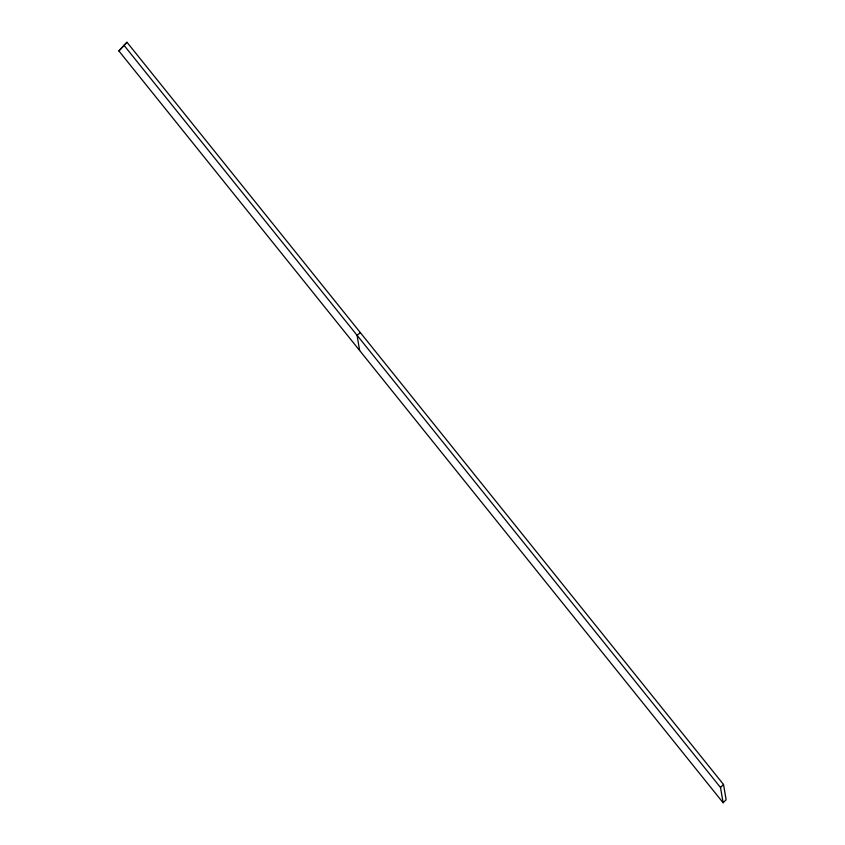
<?xml version="1.0" encoding="UTF-8"?>
<svg xmlns="http://www.w3.org/2000/svg" width="845" height="845" viewBox="0 0 845 845"><rect width="100%" height="100%" fill="white"/><g stroke="black" fill="none" stroke-linecap="round" stroke-linejoin="round"><path stroke-width="1.27" d="M118.881 50.943L126.972 42.25L723.521 784.487L726.119 799.74L723.119 802.75L118.881 50.943L126.972 42.25M723.119 802.75L720.51 787.498L723.521 784.487M360.392 332.676L357.044 335.264L359.643 350.517M123.961 45.26L720.51 787.498"/></g></svg>
